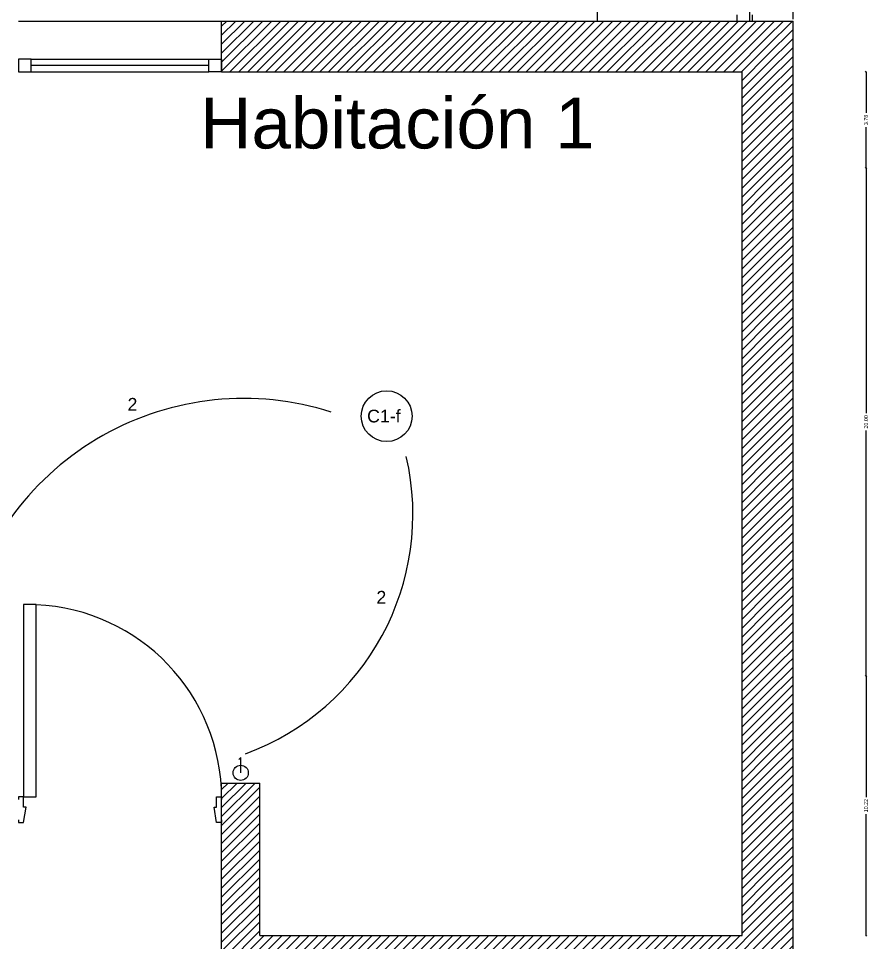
# Model space of a CAD drawing. Header units: millimetres. Extents: x -269 to 325, y -184 to 236.
# Drawn here: x -145.28 to -111.8, y 23.31 to 59.7 of the extents above; entities that cross this region are included whole.
import ezdxf

# ---------------------------------------------------------------- set-up
doc = ezdxf.new("R2010")
doc.units = ezdxf.units.MM
for name, pattern in [('ACAD_ISO10W100', [18, 12, -3, 0, -3]), ('RAYITAS', [0.375, 0.25, -0.125]), ('TRAZO_Y_PUNTO', [1, 0.5, -0.25, 0, -0.25])]:
    doc.linetypes.add(name, pattern=pattern)
doc.layers.add('00 - COTAS E', color=142, linetype='Continuous', lineweight=0)
for name, color, linetype in [('01', 1, 'Continuous'), ('a futuro', 2, 'RAYITAS'), ('Cotas', 1, 'Continuous'), ('Eje Medianero', 2, 'ACAD_ISO10W100'), ('Equipamiento', 8, 'Continuous'), ('Hatch', 8, 'Continuous'), ('muros', 5, 'Continuous')]:
    doc.layers.add(name, color=color, linetype=linetype)
doc.styles.add('arial', font='arial.ttf', dxfattribs={"height": 0.15})
doc.styles.get("Standard").update_dxf_attribs({"font": 'arial.ttf'})
doc.dimstyles.new('cota50', dxfattribs={"dimtxt": 0.15, "dimasz": 0.05, "dimexe": 0, "dimexo": 0.2125, "dimgap": 0.09, "dimtad": 0, "dimzin": 0, "dimdsep": 46, "dimtxsty": 'arial', "dimblk": 'OBLIQUE', "dimcen": 0.09, "dimse1": 1, "dimse2": 1, "dimclrd": 1, "dimclre": 1, "dimclrt": 1, "dimadec": 0, "dimazin": 0, "dimtfac": 1, "dimtofl": 0, "dimtmove": 0, "dimatfit": 3, "dimldrblk": 'OBLIQUE', "dimfxl": 0, "dimtolj": 1, "dimtzin": 0, "dimarcsym": 0})
pattern_1 = [(45, (-1450.53732, -476.0581), (-0.176776695, 0.176776695), [])]

# ---------------------------------------------------------------- blocks, each defined once
blk = doc.blocks.new('V80')
blk.add_lwpolyline([(325.4869, 174.3022), (325.4869, 173.5444), (325.5369, 173.5444), (325.5369, 174.3022)], close=True)
for points in [[(325.4669, 173.4544), (325.4669, 173.4444), (325.4869, 173.4444), (325.4969, 173.5044), (325.4869, 173.5044), (325.4869, 173.5444), (325.4669, 173.5444), (325.4669, 173.5344)], [(326.2669, 173.4544), (326.2669, 173.4444), (326.2469, 173.4444), (326.2369, 173.5044), (326.2469, 173.5044), (326.2469, 173.5444), (326.2669, 173.5444), (326.2669, 173.5344)]]:
    blk.add_lwpolyline(points)
blk.add_arc((325.5045, 173.5392), 0.7624, 359.9701, 87.5655)
blk = doc.blocks.new('_Oblique')
at = {"layer": 'Cotas', "color": 0, "lineweight": -2}
blk.add_line((-0.5, -0.5), (0.5, 0.5), dxfattribs=at)
blk = doc.blocks.new('*D25')
at = {"layer": '00 - COTAS E', "color": 1, "lineweight": -2, "transparency": 16777216}
for p, q in [((-111.9, 33.81), (-111.9, 29.035)), ((-111.9, 23.59), (-111.9, 28.364))]:
    blk.add_line(p, q, dxfattribs=at)
at = {"layer": 'DEFPOINTS', "color": 0, "transparency": 16777216}
for p in [(-116.886, 33.81), (-116.886, 23.59), (-111.9, 23.59)]:
    blk.add_point(p, dxfattribs=at)
at = {"layer": '00 - COTAS E', "color": 1, "lineweight": -2, "transparency": 16777216, "xscale": 0.05, "yscale": 0.05, "zscale": 0.05}
for p, rotation in [((-111.9, 33.81), 90), ((-111.9, 23.59), 270)]:
    blk.add_blockref('_Oblique', p, dxfattribs=dict(at, rotation=rotation))
at = {"layer": '00 - COTAS E', "color": 1, "transparency": 16777216, "insert": (-111.9, 28.7), "char_height": 0.15, "attachment_point": 5, "rotation": 90, "style": 'arial'}
blk.add_mtext('\\A1;10.22', dxfattribs=at)
blk = doc.blocks.new('*D19')
at = {"layer": '00 - COTAS E', "color": 1, "lineweight": -2, "transparency": 16777216}
for p, q in [((-111.9, 53.81), (-111.9, 44.154)), ((-111.9, 33.81), (-111.9, 43.466))]:
    blk.add_line(p, q, dxfattribs=at)
at = {"layer": 'DEFPOINTS', "color": 0, "transparency": 16777216}
for p in [(-116.886, 53.81), (-111.9, 53.81), (-116.886, 33.81)]:
    blk.add_point(p, dxfattribs=at)
at = {"layer": '00 - COTAS E', "color": 1, "lineweight": -2, "transparency": 16777216, "xscale": 0.05, "yscale": 0.05, "zscale": 0.05}
for p, rotation in [((-111.9, 53.81), 90), ((-111.9, 33.81), 270)]:
    blk.add_blockref('_Oblique', p, dxfattribs=dict(at, rotation=rotation))
at = {"layer": '00 - COTAS E', "color": 1, "transparency": 16777216, "insert": (-111.9, 43.81), "char_height": 0.15, "attachment_point": 5, "rotation": 90, "style": 'arial'}
blk.add_mtext('\\A1;20.00', dxfattribs=at)
blk = doc.blocks.new('*D26')
at = {"layer": '00 - COTAS E', "color": 1, "lineweight": -2, "transparency": 16777216}
for p, q in [((-111.9, 57.59), (-111.9, 55.985)), ((-111.9, 53.81), (-111.9, 55.415))]:
    blk.add_line(p, q, dxfattribs=at)
at = {"layer": 'DEFPOINTS', "color": 0, "transparency": 16777216}
for p in [(-116.775, 57.59), (-111.9, 57.59), (-116.886, 53.81)]:
    blk.add_point(p, dxfattribs=at)
at = {"layer": '00 - COTAS E', "color": 1, "lineweight": -2, "transparency": 16777216, "xscale": 0.05, "yscale": 0.05, "zscale": 0.05}
for p, rotation in [((-111.9, 57.59), 90), ((-111.9, 53.81), 270)]:
    blk.add_blockref('_Oblique', p, dxfattribs=dict(at, rotation=rotation))
at = {"layer": '00 - COTAS E', "color": 1, "transparency": 16777216, "insert": (-111.9, 55.7), "char_height": 0.15, "attachment_point": 5, "rotation": 90, "style": 'arial'}
blk.add_mtext('\\A1;3.78', dxfattribs=at)

msp = doc.modelspace()

# ---------------------------------------------------------------- hatches: boundary and pattern name
at = {"layer": 'Hatch'}
h = msp.add_hatch(dxfattribs=at)
h.set_pattern_fill('ANSI31', color=256, scale=2, style=0)
h.set_pattern_definition(pattern_1)
h.paths.add_polyline_path([(-115.775, 59.59), (-137.275, 59.59), (-137.275, 57.59), (-116.775, 57.59), (-116.775, 34.294), (-115.775, 34.294)])
h = msp.add_hatch(dxfattribs=at)
h.set_pattern_fill('ANSI31', color=256, scale=2, style=0)
h.set_pattern_definition(pattern_1)
h.paths.add_polyline_path([(-114.775, 59.59), (-115.775, 59.59), (-115.775, 34.294), (-114.775, 34.294)])
h = msp.add_hatch(dxfattribs=at)
h.set_pattern_fill('ANSI31', color=256, scale=2, style=0)
h.set_pattern_definition(pattern_1)
h.paths.add_polyline_path([(-115.775, 34.294), (-116.775, 34.294), (-116.775, 23.59), (-135.775, 23.59), (-135.775, 29.59), (-137.275, 29.59), (-137.275, 16.09), (-135.775, 16.09), (-135.775, 22.09), (-116.775, 22.09), (-116.775, 16.39), (-116.775, -10.91), (-116.775, -14.91), (-115.775, -14.91)])
h = msp.add_hatch(dxfattribs=at)
h.set_pattern_fill('ANSI31', color=256, scale=2, style=0)
h.set_pattern_definition(pattern_1)
h.paths.add_polyline_path([(-114.775, 34.294), (-115.775, 34.294), (-115.775, -14.91), (-114.775, -14.91)])

# ---------------------------------------------------------------- linework, layer by layer
at = {"color": 6}
for p, q in [((-136.525, 30.59), (-136.596, 30.519)), ((-136.525, 29.99), (-136.525, 30.59))]:
    msp.add_line(p, q, dxfattribs=at)
msp.add_circle((-130.777, 44.034), 1)
msp.add_circle((-136.525, 29.99), 0.3, dxfattribs=at)
at = {"color": 3}
for centre, radius, start, end in [((-150.515, 45.239), 31.902, 75.9931, 160.649), ((-136.405, 33.442), 11.29, 72.2511, 166.6285)]:
    msp.add_arc(centre, radius, start, end, dxfattribs=at)
at = {"color": 6}
msp.add_arc((-139.789, 40.179), 10.046, 290.107, 13.0742, dxfattribs=at)
at = {"layer": '01'}
for p, q in [((-122.475, 59.59), (-122.475, 69.59)), ((-116.475, 59.59), (-116.475, 69.59)), ((-145.275, 59.59), (-137.275, 59.59)), ((-144.775, 58.09), (-137.775, 58.09)), ((-137.775, 57.84), (-144.775, 57.84)), ((-144.775, 57.59), (-137.775, 57.59))]:
    msp.add_line(p, q, dxfattribs=at)
for points in [[(-145.275, 58.09), (-145.275, 57.59), (-144.775, 57.59), (-144.775, 58.09)], [(-137.275, 58.09), (-137.275, 57.59), (-137.775, 57.59), (-137.775, 58.09)]]:
    msp.add_lwpolyline(points, close=True, dxfattribs=at)
at = {"layer": 'a futuro'}
for p, q in [((-116.975, 59.59), (-116.975, 69.59)), ((-116.375, 59.59), (-116.375, 69.59)), ((-145.275, 59.59), (-137.275, 59.59))]:
    msp.add_line(p, q, dxfattribs=at)
at = {"layer": 'Eje Medianero', "linetype": 'TRAZO_Y_PUNTO'}
msp.add_line((-114.775, -88.835), (-114.775, 191.165), dxfattribs=at)
at = {"layer": 'muros'}
for p, q in [((-137.275, 59.59), (-114.775, 59.59)), ((-137.275, 57.59), (-137.275, 59.59)), ((-114.775, -14.91), (-114.775, 59.59)), ((-137.275, 57.59), (-116.775, 57.59)), ((-116.775, 23.59), (-116.775, 57.59)), ((-116.775, 23.59), (-116.775, 57.59)), ((-137.275, 16.09), (-137.275, 29.59)), ((-137.275, 29.59), (-135.775, 29.59)), ((-135.775, 23.59), (-135.775, 29.59)), ((-135.775, 23.59), (-116.775, 23.59))]:
    msp.add_line(p, q, dxfattribs=at)

# ---------------------------------------------------------------- block references
at = {"layer": 'Equipamiento', "xscale": 10, "yscale": 10, "zscale": 10}
msp.add_blockref('V80', (-3399.944, -1706.404), dxfattribs=at)

# ---------------------------------------------------------------- texts
at = {"color": 3, "char_height": 0.5, "attachment_point": 1}
for s, width, insert in [('\\pxqc;2', 1.59701, (-141.586, 44.753)), ('C1-f', 0.22809, (-131.547, 44.289)), ('\\pxqc;{\\C6;2}', 1.59701, (-131.785, 37.155))]:
    msp.add_mtext_dynamic_manual_height_columns(s, width=width, gutter_width=12.5, heights=[0], dxfattribs=dict(at, insert=insert))
at = {"layer": '01', "insert": (-138.12, 56.577), "char_height": 2, "width": 21.82724, "attachment_point": 1, "style": 'arial'}
msp.add_mtext('Habitación 1', dxfattribs=at)

# ---------------------------------------------------------------- dimensions: what is measured, and where the dimension line sits
at = {"layer": '00 - COTAS E'}
for base, p1, p2, picture, middle in [((-111.9, 57.59), (-116.886, 53.81), (-116.775, 57.59), '*D26', (-111.9, 55.7)), ((-111.9, 53.81), (-116.886, 33.81), (-116.886, 53.81), '*D19', (-111.9, 43.81)), ((-111.9, 23.59), (-116.886, 33.81), (-116.886, 23.59), '*D25', (-111.9, 28.7))]:
    dim = msp.add_linear_dim(base=base, p1=p1, p2=p2, angle=90, dimstyle='cota50', dxfattribs=at)
    dim.commit()
    dim.dimension.update_dxf_attribs({"geometry": picture, "text_midpoint": middle})

doc.saveas('drawing.dxf')
